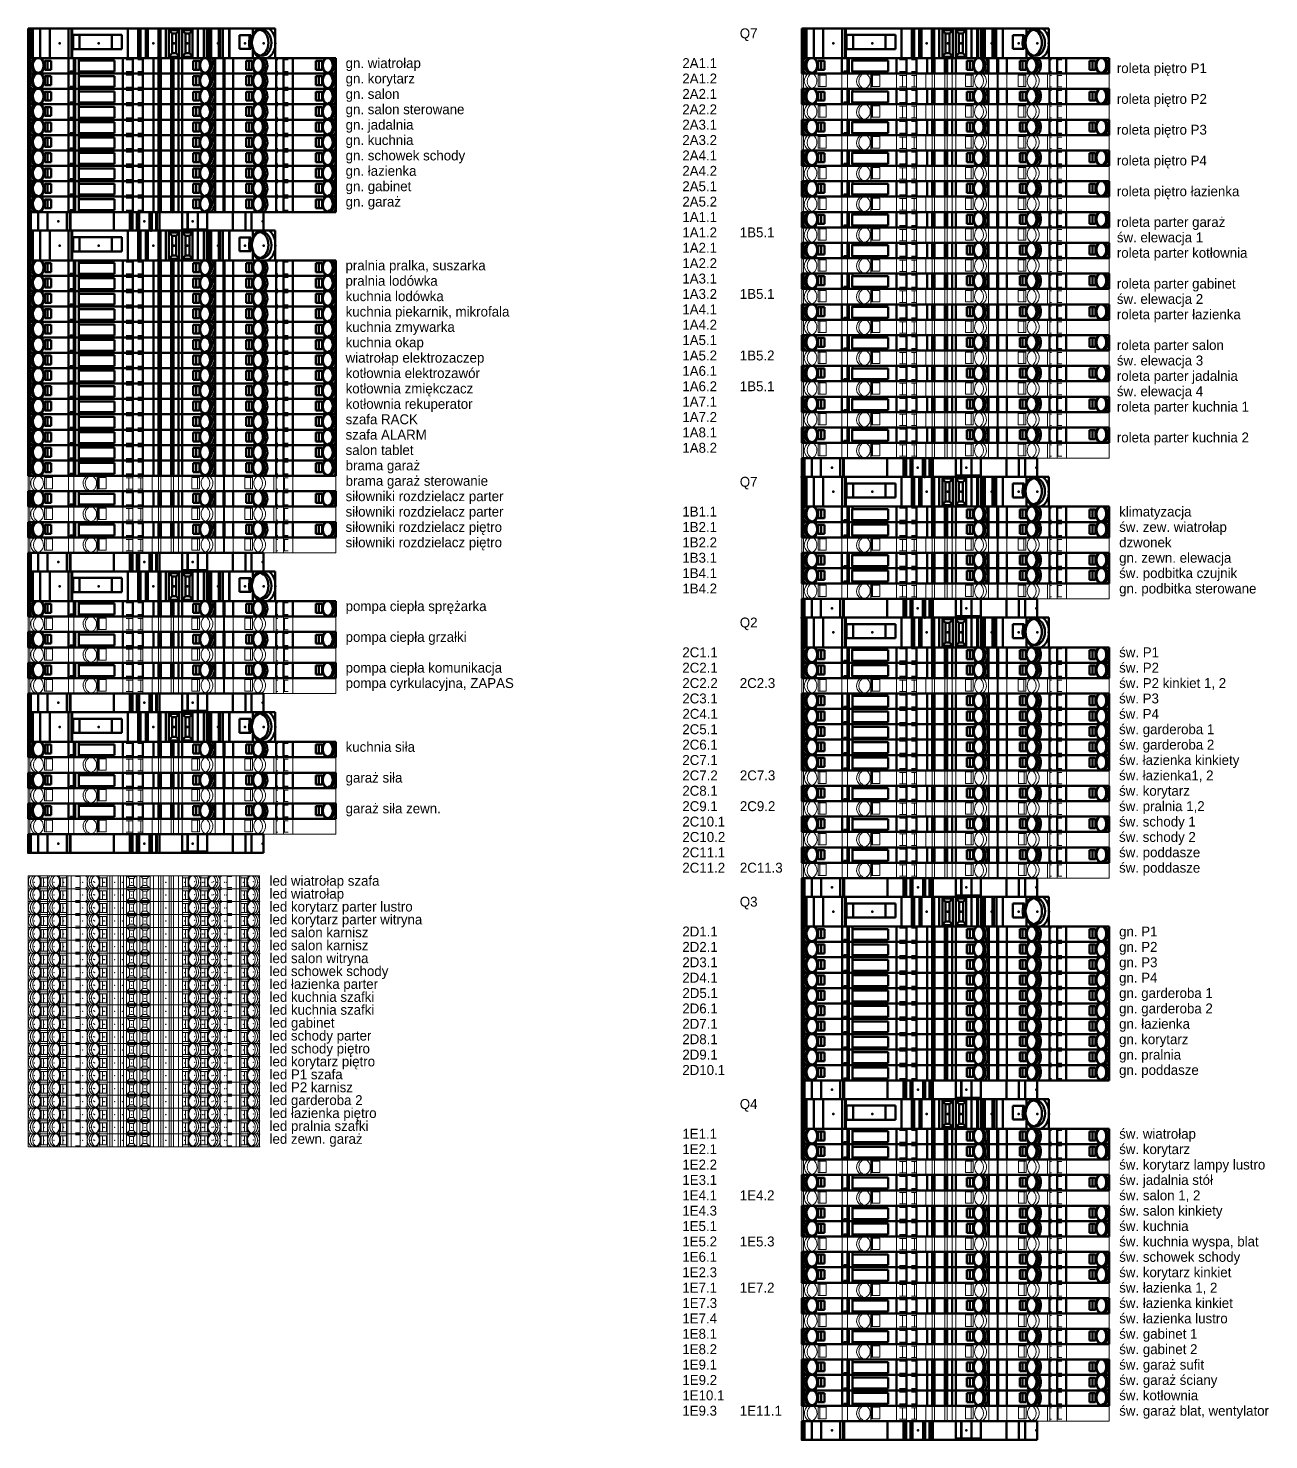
# Model space of a CAD drawing. Header units: millimetres. Extents: x 2151 to 5908, y -441 to 3322.
# Drawn here: x 5408 to 5908, y 2749 to 3318 of the extents above; entities that cross this region are included whole.
import ezdxf

# ---------------------------------------------------------------- set-up
doc = ezdxf.new("R2010")
doc.units = ezdxf.units.MM
for name, color, linetype, lineweight in [('2DE_TXTMARK', 7, 'Continuous', 9), ('am_0', 7, 'Continuous', 50), ('am_9', 7, 'Continuous', 50), ('EPLAN_Graphic', 240, 'Continuous', 50)]:
    doc.layers.add(name, color=color, linetype=linetype, lineweight=lineweight)
doc.styles.add('CP_SIGNAL', font='cp_simplex.shx')

# ---------------------------------------------------------------- blocks, each defined once
blk = doc.blocks.new('2016-7714')
at = {"layer": 'am_0'}
for p, q in [((47.4, 0), (-52.15, 0)), ((-51.55, -12), (-51.55, 0)), ((-50.8, -12), (-50.8, 0)), ((-50.3, -12), (-50.3, 0)), ((-47.35, -12), (-47.35, 0)), ((-43.5, -12), (-43.5, 0)), ((-35.9, 0), (-35.9, -12)), ((-34.7, -12), (-34.7, 0)), ((-34.4, 0), (-34.4, -12)), ((-12, -12), (-12, 0)), ((-7.8, -12), (-7.8, 0)), ((-6.85, -12), (-6.85, 0)), ((-4.8, -12), (-4.8, 0)), ((-3.91, -12), (-3.91, 0)), ((-3.9, -12), (-3.9, 0)), ((0.3, -12), (0.3, 0)), ((0.31, 0), (0.31, -12)), ((1.2, -12), (1.2, 0)), ((3.25, 0), (3.25, -12)), ((4.5, -12), (4.5, 0)), ((8.7, -12), (8.7, 0)), ((9.9, -12), (9.9, 0)), ((14.1, -12), (14.1, 0)), ((16.2, -12), (16.2, 0)), ((18.55, -12), (18.55, 0)), ((18.79, -12), (18.79, 0)), ((19.99, -12), (19.99, 0)), ((20.91, -12), (20.91, 0)), ((21.56, -12), (21.56, 0)), ((24.69, -12), (24.69, 0)), ((25.21, 0), (25.21, -12)), ((26.23, -12), (26.23, 0)), ((28.86, -12), (28.86, 0)), ((28.9, 0), (28.9, -12)), ((38.42, -3.37), (38.42, 0)), ((47.4, -12), (47.4, 0)), ((-52.15, 0), (-52.15, -12)), ((-34.11, -3.65), (-34.11, -9.35)), ((-14.4, -3.65), (-34.11, -3.65)), ((-31.5, -9.35), (-31.5, -3.65)), ((-18.4, -9.35), (-18.4, -3.65)), ((-14.4, -9.35), (-14.4, -3.65)), ((4.5, -0.6), (8.7, -0.6)), ((4.5, -0.7), (5.8, -2)), ((5.8, -9.9), (5.8, -2)), ((7.4, -2), (5.8, -2)), ((7.4, -2), (8.7, -0.7)), ((7.4, -9.9), (7.4, -2)), ((9.9, -0.6), (14.1, -0.6)), ((9.9, -0.7), (11.2, -2)), ((11.2, -9.9), (11.2, -2)), ((12.8, -2), (11.2, -2)), ((12.8, -2), (14.1, -0.7)), ((12.8, -9.9), (12.8, -2)), ((32.92, -9.3), (32.92, -3.7)), ((37.53, -3.7), (32.92, -3.7)), ((37.04, -4.67), (37.04, -3.7)), ((37.53, -9.3), (37.53, -3.7)), ((-14.4, -9.35), (-34.11, -9.35)), ((5.8, -9.9), (4.5, -11.2)), ((8.7, -11.3), (4.5, -11.3)), ((7.4, -9.9), (5.8, -9.9)), ((8.7, -11.2), (7.4, -9.9)), ((11.2, -9.9), (9.9, -11.2)), ((14.1, -11.3), (9.9, -11.3)), ((12.8, -9.9), (11.2, -9.9)), ((14.1, -11.2), (12.8, -9.9)), ((37.53, -9.3), (32.92, -9.3)), ((37.04, -9.3), (37.04, -7.73)), ((38.42, -12), (38.42, -9.03)), ((47.4, -12), (-52.15, -12))]:
    blk.add_line(p, q, dxfattribs=at)
for points in [[(37.04, -4.67), (36.93, -5.12), (36.86, -5.57), (36.83, -6.03), (36.84, -6.49), (36.88, -6.96), (36.96, -7.41), (37.04, -7.73)], [(37.04, -7.73), (37.24, -7.28), (37.38, -6.83), (37.44, -6.37), (37.43, -5.91), (37.35, -5.44), (37.19, -4.99), (37.04, -4.67)], [(38.42, -3.37), (38.22, -4.06), (38.07, -4.78), (37.98, -5.5), (37.95, -6.23), (37.99, -6.96), (38.08, -7.69), (38.23, -8.4), (38.42, -9.03)], [(47.24, -8.43), (47.29, -8.21), (47.32, -7.98), (47.35, -7.74), (47.36, -7.51), (47.38, -7.03), (47.39, -6.55), (47.39, -6.07), (47.39, -5.7), (47.38, -5.33), (47.37, -4.96), (47.34, -4.6), (47.3, -4.28), (47.27, -4.12), (47.24, -3.97)]]:
    blk.add_lwpolyline(points, dxfattribs=at)
for centre, major_axis, start_param, end_param in [((42.74, -6.2), (0, 6.5), 0.305003, 1.11977), ((42.74, -6.2), (0, 6.5), 5.062653, 5.978183), ((40.71, -6.2), (0, 5.3), 3.297831, 6.126947), ((42.74, -6.2), (0, 6.5), 2.021823, 2.673228), ((42.74, -6.2), (0, 6.5), 3.609957, 4.362125)]:
    blk.add_ellipse(centre, major_axis=major_axis, ratio=0.737277, start_param=start_param, end_param=end_param, dxfattribs=at)
blk.add_ellipse((41.93, -6.2), major_axis=(0, 5.3), ratio=0.737277, dxfattribs=at)
at = {"layer": 'am_9'}
for p in [(0, 0), (-52.12, 0), (-39.5, -6), (-23.76, -6), (-1.8, -6), (6.6, -6), (12, -6), (24.32, -6), (35.23, -6), (42.74, -6), (47.4, -6)]:
    blk.add_point(p, dxfattribs=at)
blk = doc.blocks.new('2005-7641')
at = {"layer": 'am_0'}
for p, q in [((70.5, 0), (-53.4, 0)), ((-52.7, -6.2), (-52.7, 0)), ((-37.21, -6.2), (-37.21, 0)), ((-36.5, -0.8), (-36.5, 0)), ((-36.45, 0), (-36.45, -0.8)), ((-34.5, -6.2), (-34.5, 0)), ((-33, -0.8), (-33, 0)), ((-15.28, -6.2), (-15.28, 0)), ((-11.19, 0), (-11.19, -6.2)), ((-7.17, 0), (-7.17, -6.2)), ((-2.9, -6.2), (-2.9, 0)), ((-0.85, -6.2), (-0.85, 0)), ((0.04, -6.2), (0.04, 0)), ((0.05, -6.2), (0.05, 0)), ((4.25, -6.2), (4.25, 0)), ((4.26, 0), (4.26, -6.2)), ((5.15, -6.2), (5.15, 0)), ((7.2, 0), (7.2, -6.2)), ((8.65, -6.2), (8.65, 0)), ((21.91, -6.2), (21.91, 0)), ((25.3, -6.2), (25.3, 0)), ((25.42, -6.2), (25.42, 0)), ((25.68, -6.2), (25.68, 0)), ((29.21, 0), (29.21, -6.2)), ((46.46, -6.2), (46.46, 0)), ((49.47, -6.2), (49.47, 0)), ((53.17, -6.2), (53.17, 0)), ((70.5, -6.2), (70.5, 0)), ((-53.4, 0), (-53.4, -6.2)), ((-46.76, -5.1), (-46.76, -1.5)), ((-44.21, -1.5), (-46.76, -1.5)), ((-44.21, -5.1), (-46.76, -5.1)), ((-45.6, -5.1), (-45.6, -1.5)), ((-44.21, -5.1), (-44.21, -1.5)), ((-35, -0.8), (-36.5, -0.8)), ((-35, -6.2), (-35, -0.8)), ((-33.03, -5.2), (-33.03, -0.8)), ((-18.62, -0.8), (-33.03, -0.8)), ((-18.62, -5.2), (-33.03, -5.2)), ((-33, -6.2), (-33, -5.2)), ((-18.62, -5.2), (-18.62, -0.8)), ((-14, -0.5), (-11.19, -0.5)), ((-9.19, -0.5), (-7.17, -0.5)), ((13.11, -5.1), (13.11, -1.5)), ((15.57, -1.5), (13.11, -1.5)), ((15.57, -5.1), (13.11, -5.1)), ((14.27, -5.1), (14.27, -1.5)), ((15.57, -5.1), (15.57, -1.5)), ((34.41, -5.1), (34.41, -1.5)), ((36.87, -1.5), (34.41, -1.5)), ((36.87, -5.1), (34.41, -5.1)), ((35.57, -5.1), (35.57, -1.5)), ((36.87, -5.1), (36.87, -1.5)), ((46.46, -0.5), (47.21, -0.5)), ((49.47, -0.5), (51.4, -0.5)), ((62.54, -5.1), (62.54, -1.5)), ((65, -1.5), (62.54, -1.5)), ((65, -5.1), (62.54, -5.1)), ((63.7, -5.1), (63.7, -1.5)), ((65, -5.1), (65, -1.5)), ((-48.81, -6.2), (-53.4, -6.2)), ((17.43, -6.2), (-48.81, -6.2)), ((-14, -5.8), (-11.19, -5.8)), ((-9.19, -5.8), (-7.17, -5.8)), ((38.73, -6.2), (17.43, -6.2)), ((66.86, -6.2), (38.73, -6.2)), ((46.46, -5.8), (47.21, -5.8)), ((49.47, -5.8), (51.4, -5.8)), ((70.5, -6.2), (66.86, -6.2))]:
    blk.add_line(p, q, dxfattribs=at)
for points in [[(-52.48, -0.8), (-52.53, -0.88), (-52.57, -0.97), (-52.62, -1.1), (-52.65, -1.22), (-52.67, -1.35), (-52.68, -1.49), (-52.7, -1.67), (-52.7, -1.86)], [(-52.7, -4.74), (-52.7, -4.95), (-52.68, -5.15), (-52.66, -5.28), (-52.64, -5.42), (-52.6, -5.55), (-52.58, -5.61), (-52.55, -5.68), (-52.52, -5.74), (-52.48, -5.8)], [(-47.12, -2.11), (-47.18, -1.92), (-47.21, -1.82), (-47.24, -1.73)], [(-47.24, -4.87), (-47.21, -4.78), (-47.18, -4.69), (-47.12, -4.49)], [(-47.12, -4.49), (-47.04, -4.07), (-46.99, -3.65), (-46.97, -3.22), (-47, -2.79), (-47.06, -2.36), (-47.12, -2.11)], [(15.92, -2.11), (15.84, -2.53), (15.79, -2.95), (15.78, -3.38), (15.81, -3.81), (15.87, -4.24), (15.92, -4.49)], [(16.03, -1.73), (16, -1.82), (15.98, -1.91), (15.92, -2.11)], [(15.92, -4.49), (15.97, -4.68), (16, -4.78), (16.03, -4.87)], [(37.22, -2.11), (37.14, -2.53), (37.09, -2.95), (37.08, -3.38), (37.11, -3.81), (37.17, -4.24), (37.22, -4.49)], [(37.33, -1.73), (37.3, -1.82), (37.28, -1.91), (37.22, -2.11)], [(37.22, -4.49), (37.27, -4.68), (37.3, -4.78), (37.33, -4.87)], [(65.35, -2.11), (65.27, -2.53), (65.22, -2.95), (65.21, -3.38), (65.24, -3.81), (65.3, -4.24), (65.35, -4.49)], [(65.46, -1.73), (65.43, -1.82), (65.41, -1.91), (65.35, -2.11)], [(65.35, -4.49), (65.4, -4.68), (65.43, -4.78), (65.46, -4.87)], [(70.5, -1.56), (70.49, -1.35), (70.48, -1.24), (70.47, -1.14), (70.45, -1.05), (70.43, -0.97), (70.41, -0.89), (70.37, -0.81), (70.35, -0.76), (70.31, -0.71)], [(70.31, -5.89), (70.37, -5.81), (70.41, -5.71), (70.44, -5.6), (70.47, -5.48), (70.48, -5.36), (70.49, -5.23), (70.5, -5.04)]]:
    blk.add_lwpolyline(points, dxfattribs=at)
for centre, major_axis, ratio, start_param, end_param in [((-50.11, -3.3), (0, 3.8), 0.829038, 0.518787, 0.852282), ((18.72, -3.3), (0, -3.8), 0.777146, 3.66038, 4.286148), ((18.72, -3.3), (0, -3.8), 0.777146, 0.70261, 2.622805), ((40.02, -3.3), (0, -3.8), 0.777146, 3.66038, 4.286148), ((40.02, -3.3), (0, -3.8), 0.777146, 0.70261, 2.622805), ((-49.72, -3.3), (0, 3.1), 0.829038, 3.502763, 9.063608), ((-48.99, -3.3), (0, 3.1), 0.829038, 0.141905, 2.780422), ((-50.11, -3.3), (0, 3.8), 0.829038, 5.13863, 5.764398), ((-50.11, -3.3), (0, 3.8), 0.829038, 3.844203, 4.286148), ((18.28, -3.3), (0, 3.1), 0.777146, 3.502763, 9.063608), ((18.72, -3.3), (0, -3.8), 0.777146, 5.13863, 5.580575), ((17.46, -3.3), (0, 3.1), 0.777146, 3.502763, 6.112565), ((39.58, -3.3), (0, 3.1), 0.777146, 3.502763, 9.063608), ((40.02, -3.3), (0, -3.8), 0.777146, 5.13863, 5.580575), ((38.76, -3.3), (0, 3.1), 0.777146, 3.502763, 6.112565), ((67.71, -3.3), (0, 3.1), 0.777146, 3.502763, 9.063608), ((68.15, -3.3), (0, 3.8), 0.777146, 0.518787, 1.144555), ((68.15, -3.3), (0, 3.8), 0.777146, 1.997037, 2.438982), ((66.89, -3.3), (0, 3.1), 0.777146, 3.502763, 6.112565), ((68.15, -3.3), (0, 3.8), 0.777146, 5.462248, 5.764398), ((-50.11, -3.3), (0, 3.8), 0.829038, 2.28931, 2.438982), ((68.15, -3.3), (0, 3.8), 0.777146, 3.844203, 3.96253)]:
    blk.add_ellipse(centre, major_axis=major_axis, ratio=ratio, start_param=start_param, end_param=end_param, dxfattribs=at)
blk = doc.blocks.new('2005-7649')
at = {"layer": 'EPLAN_Graphic', "color": 0, "lineweight": 0}
for p, q in [((14.2, 242.5), (8, 242.5)), ((8, 242.5), (8, 118.6)), ((14.2, 242.5), (14.2, 118.6)), ((14.2, 225.22), (8, 225.22)), ((8.8, 221.47), (8.8, 223.4)), ((13.4, 221.83), (8.8, 221.83)), ((13.4, 223.4), (13.4, 221.47)), ((14.2, 221.47), (8, 221.47)), ((14.2, 218.54), (8, 218.54)), ((14.2, 217.63), (8, 217.63)), ((8.8, 218.54), (8.8, 219.21)), ((13.4, 219.21), (13.4, 218.54)), ((9, 208.95), (9, 205.84)), ((13.6, 208.95), (9, 208.95)), ((13.6, 208.14), (9, 208.14)), ((9, 205.84), (13.6, 205.84)), ((13.6, 205.84), (13.6, 208.95)), ((8, 201.22), (14.2, 201.22)), ((14.2, 197.69), (8, 197.69)), ((14.2, 197.44), (8, 197.44)), ((14.2, 197.31), (8, 197.31)), ((14.2, 193.91), (8, 193.91)), ((9, 187.64), (9, 184.54)), ((13.6, 187.64), (9, 187.64)), ((13.6, 186.83), (9, 186.83)), ((9, 184.54), (13.6, 184.54)), ((13.6, 184.54), (13.6, 187.64)), ((14.2, 180.65), (8, 180.65)), ((8, 179.2), (14.2, 179.2)), ((14.2, 177.15), (8, 177.15)), ((8, 176.26), (14.2, 176.26)), ((14.2, 176.25), (8, 176.25)), ((14.2, 172.05), (8, 172.05)), ((14.2, 172.04), (8, 172.04)), ((14.2, 171.15), (8, 171.15)), ((14.2, 168.56), (8, 168.56)), ((14.2, 164.77), (8, 164.77)), ((8, 160.81), (14.2, 160.81)), ((8.8, 162.81), (8.8, 164.77)), ((8.8, 163.94), (13.4, 163.94)), ((8.8, 158), (8.8, 160.81)), ((13.4, 164.77), (13.4, 162.81)), ((13.4, 160.81), (13.4, 158)), ((14.2, 156.72), (8, 156.72)), ((8.8, 159.13), (13.4, 159.13)), ((9, 150.04), (9, 146.72)), ((13.6, 150.04), (9, 150.04)), ((13.6, 146.72), (13.6, 150.04)), ((14.2, 146.42), (8, 146.42)), ((9, 147.13), (13.6, 147.13)), ((9, 146.72), (13.6, 146.72)), ((14.2, 137), (8, 137)), ((14.2, 134.79), (8, 134.79)), ((9, 128.44), (9, 125.22)), ((13.6, 128.44), (9, 128.44)), ((9, 125.87), (13.6, 125.87)), ((9, 125.22), (13.6, 125.22)), ((13.6, 125.22), (13.6, 128.44)), ((14.2, 119.3), (8, 119.3)), ((8, 118.6), (14.2, 118.6))]:
    blk.add_line(p, q, dxfattribs=at)
for centre, ratio, start_param, end_param in [((11.2, 211.87), 0.776931, 0.254688, 6.028497), ((11.2, 210.61), 0.776931, 0.264475, 2.877117), ((11.2, 190.62), 0.777146, 0.254688, 6.028497), ((11.2, 189.36), 0.777146, 0.264287, 2.877306), ((11.2, 143.42), 0.891007, 0.254688, 6.028497), ((11.2, 144.33), 0.891007, 3.306705, 6.028497), ((11.2, 122.17), 0.829038, 0.254688, 6.028497), ((11.2, 123.29), 0.829038, 3.360931, 6.028497)]:
    blk.add_ellipse(centre, major_axis=(3.1, 0), ratio=ratio, start_param=start_param, end_param=end_param, dxfattribs=at)
blk = doc.blocks.new('2002-3201_HI_top')
at = {"layer": 'am_0', "lineweight": -2}
for p, q in [((-48.91, 0), (-48.91, -5.2)), ((44.34, 0), (-48.91, 0)), ((-44.1, -1.85), (-44.1, 0)), ((-41.33, 0), (-41.33, -5.2)), ((-40.81, -5.2), (-40.81, 0)), ((-39.48, -5.2), (-39.48, 0)), ((-35.83, 0), (-35.83, -5.2)), ((-33.04, 0), (-33.04, -5.2)), ((-28.2, -1.83), (-28.2, 0)), ((-25.24, 0), (-25.24, -5.2)), ((-20.4, -1.83), (-20.4, 0)), ((-17.78, 0), (-17.78, -5.2)), ((-16.25, -5.2), (-16.25, 0)), ((-14.2, -5.2), (-14.2, 0)), ((-13.31, -5.2), (-13.31, 0)), ((-13.3, -5.2), (-13.3, 0)), ((-12.4, -5.2), (-12.4, 0)), ((-10, 0), (-10, -5.2)), ((-9.1, -5.2), (-9.1, 0)), ((-9.09, 0), (-9.09, -5.2)), ((-8.2, -5.2), (-8.2, 0)), ((-6.15, 0), (-6.15, -5.2)), ((-4.8, -5.2), (-4.8, 0)), ((-0.6, -5.2), (-0.6, 0)), ((0.6, -5.2), (0.6, 0)), ((4.8, -5.2), (4.8, 0)), ((5.9, -5.2), (5.9, 0)), ((7.19, -5.2), (7.19, 0)), ((7.2, -5.2), (7.2, 0)), ((8.1, -5.2), (8.1, 0)), ((10.5, 0), (10.5, -5.2)), ((11.4, -5.2), (11.4, 0)), ((11.41, 0), (11.41, -5.2)), ((12.58, -5.2), (12.58, 0)), ((15.8, -1.83), (15.8, 0)), ((20.64, -5.2), (20.64, 0)), ((23.43, -5.2), (23.43, 0)), ((27.08, -5.2), (27.08, 0)), ((28.41, -5.2), (28.41, 0)), ((28.93, -5.2), (28.93, 0)), ((31.7, -1.83), (31.7, 0)), ((36.54, -5.2), (36.54, 0)), ((39.5, -1.83), (39.5, 0)), ((44.34, -5.2), (44.34, 0)), ((-45.29, -5.2), (-48.91, -5.2)), ((-29.39, -5.2), (-45.28, -5.2)), ((-44.1, -5.2), (-44.1, -3.75)), ((-43.77, -0.8), (-43.77, -4.4)), ((-43.77, -0.8), (-41.33, -0.8)), ((-43.77, -4.4), (-41.33, -4.4)), ((-42.77, -4.4), (-42.77, -0.8)), ((-37.68, -0.45), (-35.83, -0.45)), ((-37.68, -4.85), (-35.83, -4.85)), ((-33.55, -0.45), (-33.04, -0.45)), ((-33.55, -4.85), (-33.04, -4.85)), ((-21.59, -5.2), (-29.38, -5.2)), ((-28.2, -5.2), (-28.2, -3.77)), ((-27.87, -4.4), (-27.87, -0.8)), ((-25.24, -0.8), (-27.87, -0.8)), ((-25.24, -4.4), (-27.87, -4.4)), ((-26.87, -4.4), (-26.87, -0.8)), ((16.98, -5.2), (-21.58, -5.2)), ((-20.4, -5.2), (-20.4, -3.77)), ((-20.07, -4.4), (-20.07, -0.8)), ((-17.78, -0.8), (-20.07, -0.8)), ((-17.78, -4.4), (-20.07, -4.4)), ((-19.07, -4.4), (-19.07, -0.8)), ((-4.8, -0.45), (-0.6, -0.45)), ((-4.8, -4.85), (-0.6, -4.85)), ((-4.43, -0.45), (-3.5, -1.35)), ((-3.59, -4.15), (-4.31, -4.85)), ((-1.82, -4.15), (-3.59, -4.15)), ((-1.9, -1.35), (-3.5, -1.35)), ((-3.5, -1.35), (-3.5, -4.15)), ((-1.9, -1.35), (-1.08, -0.45)), ((-1.9, -1.35), (-1.9, -4.15)), ((-1.19, -4.85), (-1.82, -4.15)), ((0.6, -0.45), (4.8, -0.45)), ((0.6, -4.85), (4.8, -4.85)), ((1.08, -0.45), (1.9, -1.35)), ((1.82, -4.15), (1.19, -4.85)), ((3.59, -4.15), (1.82, -4.15)), ((3.5, -1.35), (1.9, -1.35)), ((1.9, -1.35), (1.9, -4.15)), ((3.5, -1.35), (4.43, -0.45)), ((3.5, -1.35), (3.5, -4.15)), ((4.31, -4.85), (3.59, -4.15)), ((12.8, -4.4), (12.8, -0.8)), ((15.47, -0.8), (12.8, -0.8)), ((15.47, -4.4), (12.8, -4.4)), ((14.47, -4.4), (14.47, -0.8)), ((15.47, -4.4), (15.47, -0.8)), ((15.8, -5.2), (15.8, -3.77)), ((32.88, -5.2), (16.99, -5.2)), ((20.64, -0.45), (21.15, -0.45)), ((20.64, -4.85), (21.15, -4.85)), ((23.43, -0.45), (25.28, -0.45)), ((23.43, -4.85), (25.28, -4.85)), ((31.37, -0.8), (28.93, -0.8)), ((31.37, -4.4), (28.93, -4.4)), ((30.37, -4.4), (30.37, -0.8)), ((31.37, -4.4), (31.37, -0.8)), ((31.7, -5.2), (31.7, -3.77)), ((40.68, -5.2), (32.89, -5.2)), ((39.17, -0.8), (36.54, -0.8)), ((39.17, -4.4), (36.54, -4.4)), ((38.17, -4.4), (38.17, -0.8)), ((39.17, -4.4), (39.17, -0.8)), ((39.5, -5.2), (39.5, -3.77)), ((44.34, -5.2), (40.69, -5.2))]:
    blk.add_line(p, q, dxfattribs=at)
for points in [[(-48.73, -1.82), (-48.76, -1.99), (-48.79, -2.17), (-48.8, -2.34), (-48.81, -2.52), (-48.82, -2.7), (-48.82, -2.87), (-48.82, -3.04), (-48.81, -3.22), (-48.79, -3.4), (-48.77, -3.57), (-48.75, -3.67), (-48.73, -3.78)], [(-44.1, -3.75), (-44.03, -3.39), (-44, -3.04), (-43.99, -2.68), (-44.02, -2.32), (-44.08, -1.96), (-44.1, -1.85)], [(-32.87, -1.81), (-32.9, -1.97), (-32.93, -2.14), (-32.94, -2.32), (-32.95, -2.5), (-32.96, -2.67), (-32.96, -2.85), (-32.96, -3.02), (-32.95, -3.2), (-32.93, -3.38), (-32.91, -3.56), (-32.89, -3.68), (-32.87, -3.79)], [(-28.2, -3.77), (-28.13, -3.41), (-28.1, -3.05), (-28.09, -2.69), (-28.12, -2.32), (-28.17, -1.96), (-28.2, -1.83)], [(-25.07, -1.81), (-25.1, -1.97), (-25.13, -2.14), (-25.14, -2.32), (-25.15, -2.5), (-25.16, -2.67), (-25.16, -2.85), (-25.16, -3.02), (-25.15, -3.2), (-25.13, -3.38), (-25.11, -3.56), (-25.09, -3.68), (-25.07, -3.79)], [(-20.4, -3.77), (-20.33, -3.41), (-20.3, -3.05), (-20.29, -2.69), (-20.32, -2.32), (-20.37, -1.96), (-20.4, -1.83)], [(15.8, -1.83), (15.73, -2.19), (15.7, -2.55), (15.69, -2.91), (15.72, -3.28), (15.77, -3.64), (15.8, -3.77)], [(20.47, -3.79), (20.5, -3.63), (20.53, -3.46), (20.54, -3.28), (20.55, -3.1), (20.56, -2.93), (20.56, -2.75), (20.56, -2.58), (20.55, -2.4), (20.53, -2.22), (20.51, -2.04), (20.49, -1.92), (20.47, -1.81)], [(31.7, -1.83), (31.63, -2.19), (31.6, -2.55), (31.59, -2.91), (31.62, -3.28), (31.67, -3.64), (31.7, -3.77)], [(36.37, -3.79), (36.4, -3.63), (36.43, -3.46), (36.44, -3.28), (36.45, -3.1), (36.46, -2.93), (36.46, -2.75), (36.46, -2.58), (36.45, -2.4), (36.43, -2.22), (36.41, -2.04), (36.39, -1.92), (36.37, -1.81)], [(39.5, -1.83), (39.43, -2.19), (39.4, -2.55), (39.39, -2.91), (39.42, -3.28), (39.47, -3.64), (39.5, -3.77)], [(44.17, -3.79), (44.2, -3.63), (44.23, -3.46), (44.24, -3.28), (44.25, -3.1), (44.26, -2.93), (44.26, -2.75), (44.26, -2.58), (44.25, -2.4), (44.23, -2.22), (44.21, -2.04), (44.19, -1.92), (44.17, -1.81)]]:
    blk.add_lwpolyline(points, dxfattribs=at)
for centre, major_axis, start_param, end_param in [((-46.42, -2.8), (0, 3.17), 0.488521, 1.25802), ((-46.42, -2.8), (0, 3.17), 1.883573, 2.429324), ((-46.05, -2.8), (0, 2.6), 3.536384, 9.029987), ((-45.15, -2.8), (0, 2.6), 0.227879, 2.746802), ((-46.42, -2.8), (0, 3.17), 5.016307, 5.794664), ((-46.42, -2.8), (0, 3.17), 3.853861, 4.40847), ((-30.54, -2.8), (0, 3.2), 0.505361, 1.254716), ((-30.54, -2.8), (0, 3.2), 1.886876, 2.418858), ((-30.15, -2.8), (0, 2.6), 3.536384, 9.029987), ((-29.25, -2.8), (0, 2.6), 0.227879, 2.746802), ((-30.54, -2.8), (0, 3.2), 5.019784, 5.777825), ((-30.54, -2.8), (0, 3.2), 3.864327, 4.404994), ((-22.74, -2.8), (0, 3.2), 0.505361, 1.254716), ((-22.74, -2.8), (0, 3.2), 1.886876, 2.418858), ((-22.35, -2.8), (0, 2.6), 3.536384, 9.029987), ((-21.45, -2.8), (0, 2.6), 0.227879, 2.746802), ((-22.74, -2.8), (0, 3.2), 5.019784, 5.777825), ((-22.74, -2.8), (0, 3.2), 3.864327, 4.404994), ((17.75, -2.8), (0, 2.6), 3.536384, 9.029987), ((18.14, -2.8), (0, 3.2), 0.505361, 1.263401), ((18.14, -2.8), (0, 3.2), 1.878191, 2.418858), ((16.85, -2.8), (0, 2.6), 3.536384, 6.055307), ((18.14, -2.8), (0, 3.2), 5.028469, 5.777825), ((18.14, -2.8), (0, 3.2), 3.864327, 4.396309), ((33.65, -2.8), (0, 2.6), 3.536384, 9.029987), ((34.04, -2.8), (0, 3.2), 0.505361, 1.263401), ((34.04, -2.8), (0, 3.2), 1.878191, 2.418858), ((32.75, -2.8), (0, 2.6), 3.536384, 6.055307), ((34.04, -2.8), (0, 3.2), 5.028469, 5.777825), ((34.04, -2.8), (0, 3.2), 3.864327, 4.396309), ((41.45, -2.8), (0, 2.6), 3.536384, 9.029987), ((41.84, -2.8), (0, 3.2), 0.505361, 1.263401), ((41.84, -2.8), (0, 3.2), 1.878191, 2.418858), ((40.55, -2.8), (0, 2.6), 3.536384, 6.055307), ((41.84, -2.8), (0, 3.2), 5.028469, 5.777825), ((41.84, -2.8), (0, 3.2), 3.864327, 4.396309)]:
    blk.add_ellipse(centre, major_axis=major_axis, ratio=0.766044, start_param=start_param, end_param=end_param, dxfattribs=at)
at = {"layer": 'am_9', "lineweight": -2}
for p in [(-48.91, 0), (0, 0), (-48.6, -2.6), (-48.6, -2.6), (-46.4, -2.8), (-42.32, -2.6), (-42.32, -2.6), (-35.56, -2.6), (-34.83, -2.6), (-33, -2.6), (-33, -2.6), (-31.65, -2.6), (-30.45, -2.8), (-29.77, -2.6), (-26.45, -2.6), (-26.45, -2.6), (-25.86, -2.6), (-25, -2.6), (-25, -2.6), (-22.72, -2.8), (-18.88, -2.6), (-18.7, -2.6), (-18.7, -2.6), (-11.15, -2.6), (-11, -2.6), (-11, -2.6), (-11, -2.6), (-11, -2.6), (-2.7, -2.6), (-2.7, -2.6), (2.7, -2.6), (2.7, -2.6), (6.43, -2.6), (9.5, -2.6), (9.5, -2.6), (9.5, -2.6), (9.5, -2.6), (13.6, -2.6), (14.13, -2.6), (14.13, -2.6), (17.54, -2.6), (18, -2.8), (19.39, -2.6), (20.5, -2.6), (20.5, -2.6), (22.43, -2.6), (23.33, -2.6), (30.04, -2.6), (30.04, -2.6), (30.26, -2.6), (34, -2.6), (36.4, -2.6), (36.4, -2.6), (38.02, -2.6), (38.02, -2.6), (41.83, -2.6), (44.2, -2.6), (44.2, -2.6)]:
    blk.add_point(p, dxfattribs=at)
blk = doc.blocks.new('2009-305_HI_top')
at = {"layer": 'am_0'}
for p, q in [((45.35, 0), (-49.5, 0)), ((-48.8, -7.5), (-48.8, 0)), ((-48.4, -7.5), (-48.4, 0)), ((-45.45, -7.5), (-45.45, 0)), ((-41.77, -7.5), (-41.77, 0)), ((-34, 0), (-34, -7.5)), ((-32.8, -7.5), (-32.8, 0)), ((-32.5, 0), (-32.5, -7.5)), ((-15.05, -7.5), (-15.05, 0)), ((-8.52, -7.5), (-8.52, 0)), ((-7.85, -7.5), (-7.85, 0)), ((-7.5, -7.5), (-7.5, 0)), ((-5.75, -7.5), (-5.75, 0)), ((-4.86, -7.5), (-4.86, 0)), ((-4.85, -7.5), (-4.85, 0)), ((-0.65, -7.5), (-0.65, 0)), ((-0.64, 0), (-0.64, -7.5)), ((0.25, -7.5), (0.25, 0)), ((2, 0), (2, -7.5)), ((2.35, -7.5), (2.35, 0)), ((3.35, -7.5), (3.35, 0)), ((19.9, -0.5), (19.9, 0)), ((32.95, -7.5), (32.95, 0)), ((38, -7.5), (38, 0)), ((40.48, -7.5), (40.48, 0)), ((45.35, -7.5), (45.35, 0)), ((-49.5, 0), (-49.5, -7.5)), ((22.6, -0.5), (12.57, -0.5)), ((12.57, -7.5), (12.57, -0.5)), ((14.68, -7.5), (14.68, -0.5)), ((14.79, -0.5), (14.79, -7.5)), ((18.86, -0.5), (18.86, -7.5)), ((22.6, -0.5), (22.6, -7.5)), ((45.35, -7.5), (-49.5, -7.5))]:
    blk.add_line(p, q, dxfattribs=at)
at = {"layer": 'am_9'}
for p in [(0, 0), (-49.5, 0), (-37.35, -3.75), (-2.75, -3.75), (16.83, -3.75), (45, -3.75)]:
    blk.add_point(p, dxfattribs=at)

msp = doc.modelspace()

# ---------------------------------------------------------------- block references
at = {"xscale": -1, "rotation": 180}
for name, p in [('2016-7714', (5460.55, 3305.48)), ('2016-7714', (5772.27, 3305.48)), ('2005-7641', (5461.8, 3299.28)), ('2005-7641', (5773.52, 3299.28)), ('2005-7641', (5461.8, 3293.08)), ('2005-7641', (5461.8, 3286.88)), ('2005-7641', (5773.52, 3286.88)), ('2005-7641', (5461.8, 3280.68)), ('2005-7641', (5461.8, 3274.48)), ('2005-7641', (5773.52, 3274.48)), ('2005-7641', (5461.8, 3268.28)), ('2005-7641', (5461.8, 3262.08)), ('2005-7641', (5773.52, 3262.08)), ('2005-7641', (5461.8, 3255.88)), ('2005-7641', (5461.8, 3249.68)), ('2005-7641', (5773.52, 3249.68)), ('2005-7641', (5461.8, 3243.48)), ('2005-7641', (5773.52, 3237.28)), ('2016-7714', (5460.55, 3223.98)), ('2005-7641', (5773.52, 3224.88)), ('2005-7641', (5461.8, 3217.78)), ('2005-7641', (5461.8, 3211.58)), ('2005-7641', (5773.52, 3212.48)), ('2005-7641', (5461.8, 3205.38)), ('2005-7641', (5461.8, 3199.18)), ('2005-7641', (5773.52, 3200.08)), ('2005-7641', (5461.8, 3192.98)), ('2005-7641', (5461.8, 3186.78)), ('2005-7641', (5773.52, 3187.68)), ('2005-7641', (5461.8, 3180.58)), ('2005-7641', (5461.8, 3174.38)), ('2005-7641', (5773.52, 3175.28)), ('2005-7641', (5461.8, 3168.18)), ('2005-7641', (5461.8, 3161.98)), ('2005-7641', (5773.52, 3162.88)), ('2005-7641', (5461.8, 3155.78)), ('2005-7641', (5773.52, 3150.48)), ('2005-7641', (5461.8, 3149.58)), ('2005-7641', (5461.8, 3143.38)), ('2005-7641', (5461.8, 3137.18)), ('2016-7714', (5772.27, 3124.78)), ('2005-7641', (5461.8, 3124.78)), ('2005-7641', (5773.52, 3118.58)), ('2005-7641', (5461.8, 3112.38)), ('2005-7641', (5773.52, 3112.38)), ('2005-7641', (5773.52, 3099.98)), ('2005-7641', (5773.52, 3093.78)), ('2016-7714', (5460.55, 3086.68)), ('2005-7641', (5461.8, 3080.48)), ('2016-7714', (5772.27, 3068.08)), ('2005-7641', (5461.8, 3068.08)), ('2005-7641', (5773.52, 3061.88)), ('2005-7641', (5461.8, 3055.68)), ('2005-7641', (5773.52, 3055.68)), ('2005-7641', (5773.55, 3043.28)), ('2005-7641', (5773.55, 3037.08)), ('2016-7714', (5460.55, 3029.98)), ('2005-7641', (5773.55, 3030.88)), ('2005-7641', (5461.8, 3023.78)), ('2005-7641', (5773.55, 3024.68)), ('2005-7641', (5773.55, 3018.48)), ('2005-7641', (5461.8, 3011.38)), ('2005-7641', (5773.55, 3006.08)), ('2005-7641', (5461.8, 2998.98)), ('2005-7641', (5773.55, 2993.68)), ('2005-7641', (5773.55, 2981.28)), ('2016-7714', (5772.3, 2955.58)), ('2005-7641', (5773.55, 2949.38)), ('2005-7641', (5773.55, 2943.18)), ('2005-7641', (5773.55, 2936.98)), ('2005-7641', (5773.55, 2930.78)), ('2005-7641', (5773.55, 2924.58)), ('2005-7641', (5773.55, 2918.38)), ('2005-7641', (5773.55, 2912.18)), ('2005-7641', (5773.55, 2905.98)), ('2005-7641', (5773.55, 2899.78)), ('2005-7641', (5773.55, 2893.58)), ('2016-7714', (5772.3, 2874.08)), ('2005-7641', (5773.55, 2867.88)), ('2005-7641', (5773.55, 2861.68)), ('2005-7641', (5773.55, 2849.28)), ('2005-7641', (5773.55, 2836.88)), ('2005-7641', (5773.55, 2830.68)), ('2005-7641', (5773.55, 2818.28)), ('2005-7641', (5773.55, 2812.08)), ('2005-7641', (5773.55, 2799.68)), ('2005-7641', (5773.55, 2787.28)), ('2005-7641', (5773.55, 2774.88)), ('2005-7641', (5773.55, 2768.68)), ('2005-7641', (5773.55, 2762.48))]:
    msp.add_blockref(name, p, dxfattribs=at)
at = {"color": 7, "xscale": -1, "rotation": 270}
for p in [(5601.52, 3285.08), (5601.52, 3272.68), (5601.52, 3260.28), (5601.52, 3247.88), (5601.52, 3235.48), (5601.52, 3223.08), (5601.52, 3210.68), (5601.52, 3198.28), (5601.52, 3185.88), (5601.52, 3173.48), (5601.52, 3161.08), (5601.52, 3148.68), (5601.52, 3136.28), (5289.8, 3122.98), (5289.8, 3110.58), (5289.8, 3098.18), (5601.52, 3098.18), (5601.52, 3079.58), (5289.8, 3066.28), (5289.8, 3053.88), (5289.8, 3041.48), (5601.52, 3041.48), (5289.8, 3009.58), (5601.55, 3004.28), (5289.8, 2997.18), (5601.55, 2991.88), (5289.8, 2984.78), (5601.55, 2979.48), (5601.55, 2967.08), (5601.55, 2847.48), (5601.55, 2835.08), (5601.55, 2816.48), (5601.55, 2797.88), (5601.55, 2785.48), (5601.55, 2773.08), (5601.55, 2748.28)]:
    msp.add_blockref('2005-7649', p, dxfattribs=at)
at = {"layer": '2DE_TXTMARK', "xscale": -1, "rotation": 180}
for p in [(5457.9, 3235.98), (5769.62, 3136.78), (5457.9, 3098.68), (5769.62, 3080.08), (5457.9, 3041.98), (5457.9, 2985.28), (5769.65, 2967.58), (5769.65, 2886.08), (5769.65, 2748.78)]:
    msp.add_blockref('2009-305_HI_top', p, dxfattribs=at)
at = {"layer": '2DE_TXTMARK', "lineweight": 13, "rotation": 180}
for p in [(5452.74, 2970.83), (5452.74, 2965.63), (5452.74, 2960.43), (5452.74, 2955.23), (5452.74, 2950.03), (5452.74, 2944.83), (5452.74, 2939.63), (5452.74, 2934.43), (5452.74, 2929.23), (5452.74, 2924.03), (5452.74, 2918.83), (5452.74, 2913.63), (5452.74, 2908.43), (5452.74, 2903.23), (5452.74, 2898.03), (5452.74, 2892.83), (5452.74, 2887.63), (5452.74, 2882.43), (5452.74, 2877.23), (5452.74, 2872.03), (5452.74, 2866.83)]:
    msp.add_blockref('2002-3201_HI_top', p, dxfattribs=at)

# ---------------------------------------------------------------- texts
at = {"char_height": 4, "attachment_point": 1, "style": 'CP_SIGNAL'}
for s, insert, width in [('\\pxr1.5,qj;Q7', (5695.15, 3317.48), 25), ('\\pxi0,l1;gn. wiatrołap', (5532.3, 3305.48), 120), ('\\pxr1.5,qj;2A1.1', (5671.99, 3305.48), 25), ('\\pxi0,l1;gn. korytarz', (5532.3, 3299.28), 120), ('\\pxr1.5,qj;2A1.2', (5671.99, 3299.28), 25), ('\\pxi0,l1;roleta piętro P1', (5843.09, 3303.46), 100), ('\\pxi0,l1;gn. salon', (5532.3, 3293.08), 120), ('\\pxr1.5,qj;2A2.1', (5671.99, 3293.08), 25), ('\\pxi0,l1;roleta piętro P2', (5843.09, 3291.06), 100), ('\\pxi0,l1;gn. salon sterowane', (5532.3, 3286.88), 120), ('\\pxr1.5,qj;2A2.2', (5671.99, 3286.88), 25), ('\\pxi0,l1;gn. jadalnia', (5532.3, 3280.68), 120), ('\\pxr1.5,qj;2A3.1', (5671.99, 3280.68), 25), ('\\pxi0,l1;roleta piętro P3', (5843.09, 3278.66), 100), ('\\pxi0,l1;gn. kuchnia', (5532.3, 3274.48), 120), ('\\pxr1.5,qj;2A3.2', (5671.99, 3274.48), 25), ('\\pxi0,l1;gn. schowek schody', (5532.3, 3268.28), 120), ('\\pxr1.5,qj;2A4.1', (5671.99, 3268.28), 25), ('\\pxi0,l1;roleta piętro P4', (5843.09, 3266.26), 100), ('\\pxi0,l1;gn. łazienka', (5532.3, 3262.08), 120), ('\\pxr1.5,qj;2A4.2', (5671.99, 3262.08), 25), ('\\pxi0,l1;gn. gabinet', (5532.3, 3255.88), 120), ('\\pxr1.5,qj;2A5.1', (5671.99, 3255.88), 25), ('\\pxi0,l1;roleta piętro łazienka', (5843.09, 3253.86), 100), ('\\pxi0,l1;gn. garaż', (5532.3, 3249.68), 120), ('\\pxr1.5,ql;2A5.2', (5671.99, 3249.68), 25), ('\\pxr1.5,qj;1A1.1', (5671.99, 3243.48), 25), ('\\pxr1.5,qj;1A1.2', (5671.99, 3237.28), 25), ('\\pxr1.5,qj;1B5.1', (5695.15, 3237.28), 25), ('\\pxi0,l1;roleta parter garaż', (5843.09, 3241.46), 110), ('\\pxr1.5,qj;1A2.1', (5671.99, 3231.08), 25), ('\\pxi0,l1;św. elewacja 1', (5843.09, 3235.26), 110), ('\\pxr1.5,qj;1A2.2', (5671.99, 3224.88), 25), ('\\pxi0,l1;roleta parter kotłownia', (5843.09, 3229.06), 100), ('\\pxi0,l1;pralnia pralka, suszarka', (5532.24, 3223.98), 85), ('\\pxi0,l1;pralnia lodówka', (5532.24, 3217.78), 80), ('\\pxr1.5,qj;1A3.1', (5671.99, 3218.68), 25), ('\\pxi0,l1;roleta parter gabinet', (5843.09, 3216.66), 120), ('\\pxi0,l1;kuchnia lodówka', (5532.3, 3211.58), 120), ('\\pxr1.5,qj;1A3.2', (5671.99, 3212.48), 25), ('\\pxr1.5,qj;1B5.1', (5695.15, 3212.48), 25), ('\\pxi0,l1;św. elewacja 2', (5843.09, 3210.46), 120), ('\\pxi0,l1;kuchnia piekarnik, mikrofala', (5532.3, 3205.38), 120), ('\\pxr1.5,qj;1A4.1', (5671.99, 3206.28), 25), ('\\pxi0,l1;roleta parter łazienka', (5843.09, 3204.26), 100), ('\\pxi0,l1;kuchnia zmywarka', (5532.3, 3199.18), 120), ('\\pxr1.5,qj;1A4.2', (5671.99, 3200.08), 25), ('\\pxi0,l1;kuchnia okap', (5532.3, 3192.98), 120), ('\\pxr1.5,qj;1A5.1', (5671.99, 3193.88), 25), ('\\pxi0,l1;roleta parter salon', (5843.09, 3191.86), 120), ('\\pxi0,l1;wiatrołap elektrozaczep', (5532.3, 3186.78), 120), ('\\pxr1.5,qj;1A5.2', (5671.99, 3187.68), 25), ('\\pxr1.5,qj;1B5.2', (5695.15, 3187.68), 25), ('\\pxi0,l1;św. elewacja 3', (5843.09, 3185.66), 120), ('\\pxi0,l1;kotłownia elektrozawór', (5532.3, 3180.58), 120), ('\\pxr1.5,qj;1A6.1', (5671.99, 3181.48), 25), ('\\pxi0,l1;roleta parter jadalnia', (5843.09, 3179.46), 120), ('\\pxi0,l1;kotłownia zmiękczacz', (5532.3, 3174.38), 120), ('\\pxr1.5,qj;1A6.2', (5671.99, 3175.28), 25), ('\\pxr1.5,qj;1B5.1', (5695.15, 3175.28), 25), ('\\pxi0,l1;kotłownia rekuperator', (5532.3, 3168.18), 120), ('\\pxr1.5,qj;1A7.1', (5671.99, 3169.08), 25), ('\\pxi0,l1;św. elewacja 4', (5843.09, 3173.26), 120), ('\\pxr1.5,qj;1A7.2', (5671.99, 3162.88), 25), ('\\pxi0,l1;roleta parter kuchnia 1', (5843.09, 3167.06), 100), ('\\pxi0,l1;szafa RACK', (5532.3, 3161.98), 120), ('\\pxr1.5,qj;1A8.1', (5671.99, 3156.68), 25), ('\\pxi0,l1;szafa ALARM', (5532.3, 3155.78), 120), ('\\pxi0,l1;roleta parter kuchnia 2', (5843.09, 3154.66), 100), ('\\pxi0,l1;salon tablet', (5532.3, 3149.58), 120), ('\\pxr1.5,qj;1A8.2', (5671.99, 3150.48), 25), ('\\pxi0,l1;brama garaż', (5532.3, 3143.38), 120), ('\\pxi0,l1;brama garaż sterowanie', (5532.3, 3137.18), 120), ('\\pxr1.5,qj;Q7', (5695.15, 3136.78), 25), ('\\pxi0,l1;siłowniki rozdzielacz parter', (5532.3, 3130.98), 120), ('\\pxi0,l1;siłowniki rozdzielacz parter', (5532.3, 3124.78), 120), ('\\pxr1.5,qj;1B1.1', (5671.99, 3124.78), 25), ('\\pxi0,l1;klimatyzacja', (5844.02, 3124.78), 100), ('\\pxi0,l1;siłowniki rozdzielacz piętro', (5532.3, 3118.58), 120), ('\\pxr1.5,qj;1B2.1', (5671.99, 3118.58), 25), ('\\pxi0,l1;św. zew. wiatrołap', (5844.02, 3118.58), 100), ('\\pxi0,l1;siłowniki rozdzielacz piętro', (5532.3, 3112.38), 120), ('\\pxr1.5,qj;1B2.2', (5671.99, 3112.38), 25), ('\\pxi0,l1;dzwonek', (5844.02, 3112.38), 100), ('\\pxr1.5,qj;1B3.1', (5671.99, 3106.18), 25), ('\\pxi0,l1;gn. zewn. elewacja', (5844.02, 3106.18), 100), ('\\pxr1.5,qj;1B4.1', (5671.99, 3099.98), 25), ('\\pxi0,l1;św. podbitka czujnik', (5844.02, 3099.98), 100), ('\\pxr1.5,qj;1B4.2', (5671.99, 3093.78), 25), ('\\pxi0,l1;gn. podbitka sterowane', (5844.02, 3093.78), 100), ('\\pxi0,l1;pompa ciepła sprężarka', (5532.3, 3086.68), 120), ('\\pxr1.5,qj;Q2', (5695.15, 3080.08), 25), ('\\pxi0,l1;pompa ciepła grzałki', (5532.3, 3074.28), 120), ('\\pxr1.5,qj;2C1.1', (5671.99, 3068.08), 25), ('\\pxi0,l1;św. P1', (5844.02, 3068.08), 80), ('\\pxi0,l1;pompa ciepła komunikacja', (5532.3, 3061.88), 120), ('\\pxr1.5,qj;2C2.1', (5671.99, 3061.88), 25), ('\\pxi0,l1;św. P2', (5844.02, 3061.88), 75), ('\\pxi0,l1;pompa cyrkulacyjna, ZAPAS', (5532.3, 3055.68), 120), ('\\pxr1.5,qj;2C2.2', (5671.99, 3055.68), 25), ('\\pxr1.5,qj;2C2.3', (5695.15, 3055.68), 25), ('\\pxi0,l1;św. P2 kinkiet 1, 2', (5844.02, 3055.68), 75), ('\\pxr1.5,qj;2C3.1', (5671.99, 3049.48), 25), ('\\pxi0,l1;św. P3', (5843.99, 3049.48), 80), ('\\pxr1.5,qj;2C4.1', (5672.02, 3043.28), 25), ('\\pxi0,l1;św. P4', (5843.99, 3043.28), 80), ('\\pxi0,l1;św. garderoba 1', (5843.99, 3037.08), 80), ('\\pxr1.5,qj;2C5.1', (5671.99, 3037.08), 25), ('\\pxi0,l1;kuchnia siła', (5532.3, 3029.98), 120), ('\\pxr1.5,qj;2C6.1', (5671.99, 3030.88), 25), ('\\pxi0,l1;św. garderoba 2', (5843.99, 3030.88), 80), ('\\pxr1.5,qj;2C7.1', (5671.99, 3024.68), 25), ('\\pxi0,l1;św. łazienka kinkiety', (5843.99, 3024.68), 80), ('\\pxi0,l1;garaż siła', (5532.3, 3017.58), 120), ('\\pxr1.5,qj;2C7.2', (5671.99, 3018.48), 25), ('\\pxr1.5,qj;2C7.3', (5695.18, 3018.48), 25), ('\\pxi0,l1;św. łazienka1, 2', (5843.99, 3018.48), 80), ('\\pxr1.5,qj;2C8.1', (5671.99, 3012.28), 25), ('\\pxi0,l1;św. korytarz', (5843.99, 3012.28), 80), ('\\pxi0,l1;garaż siła zewn.', (5532.3, 3005.18), 120), ('\\pxr1.5,qj;2C9.1', (5671.99, 3006.08), 25), ('\\pxr1.5,qj;2C9.2', (5695.18, 3006.08), 25), ('\\pxi0,l1;św. pralnia 1,2', (5843.99, 3006.08), 80), ('\\pxr1.5,qj;2C10.1', (5671.99, 2999.88), 25), ('\\pxi0,l1;św. schody 1', (5843.99, 2999.88), 80), ('\\pxr1.5,qj;2C10.2', (5672.02, 2993.68), 25), ('\\pxi0,l1;św. schody 2', (5843.99, 2993.68), 80), ('\\pxr1.5,qj;2C11.1', (5671.99, 2987.48), 25), ('\\pxi0,l1;św. poddasze', (5843.99, 2987.48), 80), ('\\pxr1.5,qj;2C11.2', (5671.99, 2981.28), 25), ('\\pxr1.5,qj;2C11.3', (5695.18, 2981.28), 25), ('\\pxi0,l1;św. poddasze', (5843.99, 2981.28), 80), ('\\pxi0,l1;led wiatrołap szafa', (5501.65, 2976.03), 100), ('\\pxi0,l1;led wiatrołap', (5501.65, 2970.83), 100), ('\\pxi0,l1;led korytarz parter lustro', (5501.65, 2965.63), 100), ('\\pxr1.5,qj;Q3', (5695.15, 2967.58), 25), ('\\pxi0,l1;led korytarz parter witryna', (5501.65, 2960.43), 100), ('\\pxi0,l1;led salon karnisz', (5501.65, 2955.23), 100), ('\\pxr1.5,qj;2D1.1', (5671.99, 2955.58), 25), ('\\pxi0,l1;gn. P1', (5843.99, 2955.58), 80), ('\\pxi0,l1;led salon karnisz', (5501.65, 2950.03), 100), ('\\pxr1.5,qj;2D2.1', (5671.99, 2949.38), 25), ('\\pxi0,l1;gn. P2', (5843.99, 2949.38), 80), ('\\pxi0,l1;led salon witryna', (5501.65, 2944.83), 100), ('\\pxr1.5,qj;2D3.1', (5671.99, 2943.18), 25), ('\\pxi0,l1;gn. P3', (5843.99, 2943.18), 80), ('\\pxi0,l1;led schowek schody', (5501.65, 2939.63), 100), ('\\pxr1.5,qj;2D4.1', (5671.99, 2936.98), 25), ('\\pxi0,l1;gn. P4', (5843.99, 2936.98), 80), ('\\pxi0,l1;led łazienka parter', (5501.65, 2934.43), 100), ('\\pxi0,l1;led kuchnia szafki', (5501.65, 2929.23), 100), ('\\pxr1.5,qj;2D5.1', (5672.02, 2930.78), 25), ('\\pxi0,l1;gn. garderoba 1', (5843.99, 2930.78), 80), ('\\pxi0,l1;led kuchnia szafki', (5501.65, 2924.03), 100), ('\\pxr1.5,qj;2D6.1', (5671.99, 2924.58), 25), ('\\pxi0,l1;gn. garderoba 2', (5843.99, 2924.58), 80), ('\\pxi0,l1;led gabinet', (5501.65, 2918.83), 100), ('\\pxr1.5,qj;2D7.1', (5671.99, 2918.38), 25), ('\\pxi0,l1;gn. łazienka', (5843.99, 2918.38), 80), ('\\pxi0,l1;led schody parter', (5501.65, 2913.63), 100), ('\\pxr1.5,qj;2D8.1', (5671.99, 2912.18), 25), ('\\pxi0,l1;gn. korytarz', (5843.99, 2912.18), 80), ('\\pxi0,l1;led schody piętro', (5501.65, 2908.43), 100), ('\\pxi0,l1;led korytarz piętro', (5501.65, 2903.23), 100), ('\\pxr1.5,qj;2D9.1', (5671.99, 2905.98), 25), ('\\pxi0,l1;gn. pralnia', (5843.99, 2905.98), 80), ('\\pxi0,l1;led P1 szafa', (5501.65, 2898.03), 100), ('\\pxr1.5,qj;2D10.1', (5671.99, 2899.78), 25), ('\\pxi0,l1;gn. poddasze', (5843.99, 2899.78), 80), ('\\pxi0,l1;led P2 karnisz', (5501.65, 2892.83), 100), ('\\pxi0,l1;led garderoba 2', (5501.65, 2887.63), 100), ('\\pxr1.5,qj;Q4', (5695.15, 2886.08), 25), ('\\pxi0,l1;led łazienka piętro', (5501.65, 2882.43), 100), ('\\pxi0,l1;led pralnia szafki', (5501.65, 2877.23), 100), ('\\pxi0,l1;led zewn. garaż', (5501.65, 2872.03), 100), ('\\pxr1.5,qj;1E1.1', (5671.99, 2874.08), 25), ('\\pxi0,l1;św. wiatrołap', (5844.05, 2874.08), 100), ('\\pxr1.5,qj;1E2.1', (5671.99, 2867.88), 25), ('\\pxi0,l1;św. korytarz', (5844.05, 2867.88), 100), ('\\pxr1.5,qj;1E2.2', (5671.99, 2861.68), 25), ('\\pxi0,l1;św. korytarz lampy lustro', (5844.05, 2861.68), 100), ('\\pxr1.5,qj;1E3.1', (5672.02, 2855.48), 25), ('\\pxi0,l1;św. jadalnia stół', (5844.05, 2855.48), 80), ('\\pxi0,l1;św. salon 1, 2', (5844.05, 2849.28), 80), ('\\pxr1.5,qj;1E4.1', (5671.99, 2849.28), 25), ('\\pxr1.5,qj;1E4.2', (5695.15, 2849.28), 25), ('\\pxr1.5,qj;1E4.3', (5671.99, 2843.08), 25), ('\\pxi0,l1;św. salon kinkiety', (5844.05, 2843.08), 80), ('\\pxr1.5,qj;1E5.1', (5671.99, 2836.88), 25), ('\\pxi0,l1;św. kuchnia', (5844.05, 2836.88), 120), ('\\pxr1.5,qj;1E5.2', (5671.99, 2830.68), 25), ('\\pxr1.5,qj;1E5.3', (5695.15, 2830.68), 25), ('\\pxi0,l1;św. kuchnia wyspa, blat', (5844.05, 2830.68), 120), ('\\pxr1.5,qj;1E6.1', (5671.99, 2824.48), 25), ('\\pxi0,l1;św. schowek schody', (5844.05, 2824.48), 80), ('\\pxr1.5,qj;1E2.3', (5671.99, 2818.28), 25), ('\\pxi0,l1;św. korytarz kinkiet', (5844.05, 2818.28), 100), ('\\pxr1.5,qj;1E7.1', (5671.99, 2812.08), 25), ('\\pxr1.5,qj;1E7.2', (5695.15, 2812.08), 25), ('\\pxi0,l1;św. łazienka 1, 2', (5844.05, 2812.08), 100), ('\\pxr1.5,qj;1E7.3', (5672.02, 2805.88), 25), ('\\pxi0,l1;św. łazienka kinkiet', (5844.05, 2805.88), 100), ('\\pxr1.5,qj;1E7.4', (5671.99, 2799.68), 25), ('\\pxi0,l1;św. łazienka lustro', (5844.05, 2799.68), 100), ('\\pxr1.5,qj;1E8.1', (5671.99, 2793.48), 25), ('\\pxi0,l1;św. gabinet 1', (5844.05, 2793.48), 100), ('\\pxr1.5,qj;1E8.2', (5671.99, 2787.28), 25), ('\\pxi0,l1;św. gabinet 2', (5844.05, 2787.28), 100), ('\\pxi0,l1;św. garaż sufit', (5844.05, 2781.08), 100), ('\\pxr1.5,qj;1E9.1', (5671.99, 2781.08), 25), ('\\pxr1.5,qj;1E9.2', (5672.02, 2774.88), 25), ('\\pxi0,l1;św. garaż ściany', (5844.05, 2774.88), 100), ('\\pxr1.5,qj;1E10.1', (5671.99, 2768.68), 25), ('\\pxi0,l1;św. kotłownia', (5844.05, 2768.68), 120), ('\\pxr1.5,qj;1E9.3', (5671.99, 2762.48), 18.1545), ('\\pxr1.5,qj;1E11.1', (5695.15, 2762.48), 25), ('\\pxi0,l1;św. garaż blat, wentylator', (5844.05, 2762.48), 120)]:
    msp.add_mtext(s, dxfattribs=dict(at, insert=insert, width=width))

doc.saveas('drawing.dxf')
